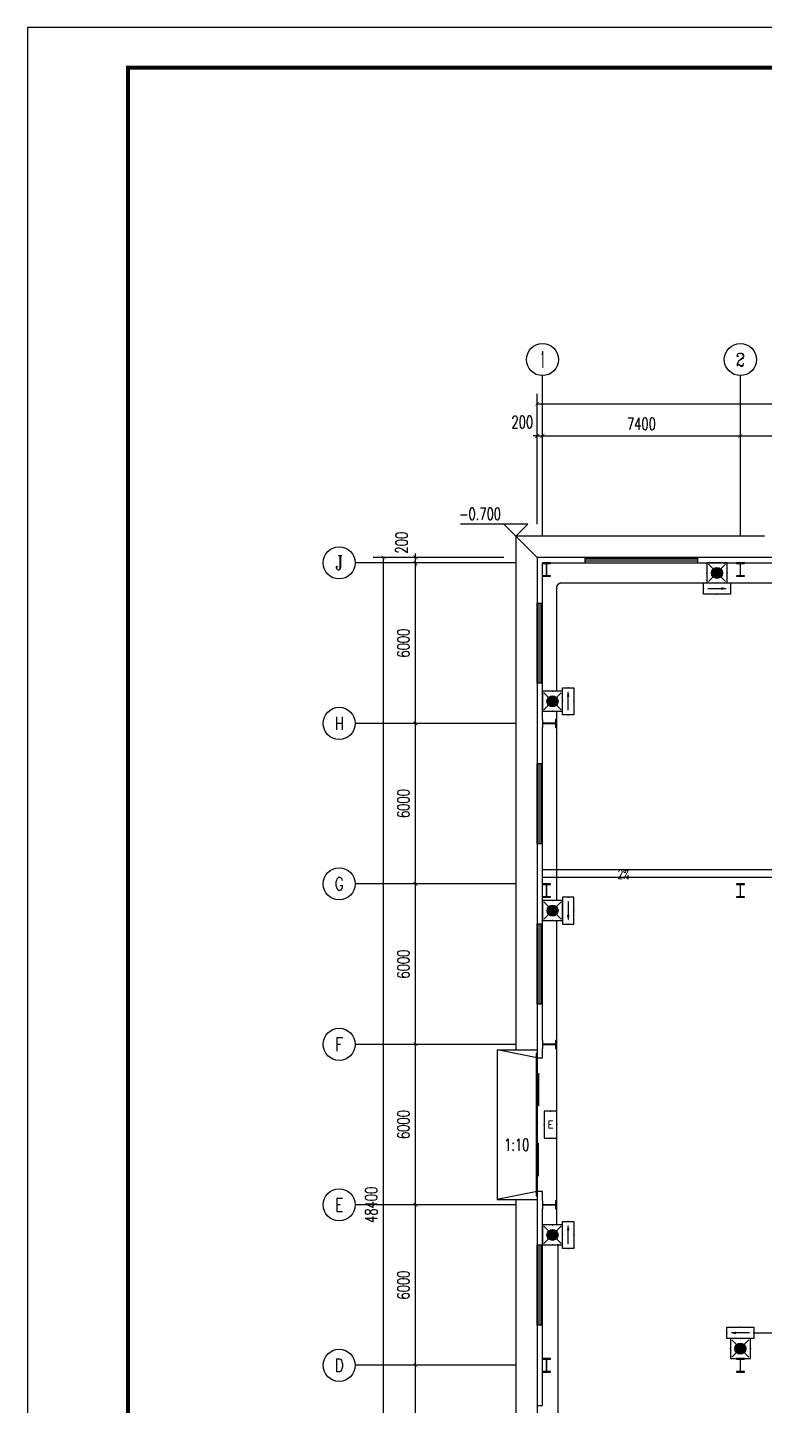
# Model space of a CAD drawing. Extents: x 1751103 to 2598738, y -609732 to 659428.
# Drawn here: x 2088595 to 2116148, y -32575 to 18938 of the extents above; entities that cross this region are included whole.
import ezdxf
from ezdxf.enums import TextEntityAlignment as Align

# ---------------------------------------------------------------- set-up
doc = ezdxf.new("R2010")
doc.units = 0
doc.header["$LTSCALE"] = 1000
doc.header["$MEASUREMENT"] = 0
doc.layers.get('0').update_dxf_attribs({"linetype": 'CONTINUOUS'})
doc.layers.get('DEFPOINTS').update_dxf_attribs({"linetype": 'CONTINUOUS'})
for name, color, linetype in [('_TCH_MASK', 7, 'CONTINUOUS'), ('AXIS', 3, 'CONTINUOUS'), ('AXIS_TEXT', 7, 'CONTINUOUS'), ('COLUMN', 99, 'CONTINUOUS'), ('DIM_ELEV', 3, 'CONTINUOUS'), ('DIM_SYMB', 3, 'CONTINUOUS'), ('EQUIP-照明', 3, 'CONTINUOUS'), ('GROUND', 2, 'CONTINUOUS'), ('PUB_TEXT', 7, 'CONTINUOUS'), ('PUB_TITLE', 4, 'CONTINUOUS'), ('STAIR', 2, 'CONTINUOUS'), ('WALL', 9, 'CONTINUOUS'), ('WINDOW', 99, 'CONTINUOUS'), ('WIRE-照明', 1, 'CONTINUOUS')]:
    doc.layers.add(name, color=color, linetype=linetype)
doc.styles.add('_TCH_AXIS', font='COMPLEX', dxfattribs={"bigfont": 'GBCBIG'})
doc.styles.add('_TCH_DIM', font='SIMPLEX', dxfattribs={"bigfont": 'GBCBIG'})
doc.styles.add('_TEL_DIM', font='SIMPLEX', dxfattribs={"width": 0.8, "height": 3.5, "bigfont": 'HZTXT'})
doc.styles.add('COMPLEX', font='COMPLEX')
doc.styles.add('DIM_FONT', font='SIMPLEX', dxfattribs={"width": 0.7, "bigfont": 'GBCBIG'})
doc.styles.get("Standard").update_dxf_attribs({"font": 'gbenor.shx', "bigfont": 'gbcbig.shx'})
doc.dimstyles.new('DIMN150', dxfattribs={"dimscale": 1.5, "dimtxt": 300, "dimasz": 100, "dimexe": 250, "dimexo": 300, "dimgap": 150, "dimtad": 1, "dimdec": 0, "dimzin": 0, "dimtxsty": 'DIM_FONT', "dimblk": 'ARCHTICK', "dimcen": 0.09, "dimclrt": 7, "dimazin": 3, "dimtfac": 1, "dimtdec": 0, "dimtix": 1, "dimtmove": 0, "dimatfit": 3, "dimtolj": 1, "dimtzin": 0})

# ---------------------------------------------------------------- blocks, each defined once
blk = doc.blocks.new('$WINLIB2D$00000001')
for p, q in [((-0.5, 0.5), (0.5, 0.5)), ((-0.5, 0.5), (-0.5, -0.5)), ((0.5, -0.5), (0.5, 0.5)), ((0.5, 0.167), (-0.5, 0.167)), ((0.5, -0.167), (-0.5, -0.167)), ((-0.5, -0.5), (0.5, -0.5))]:
    blk.add_line(p, q)
blk = doc.blocks.new('$DORLIB2D$00000130')
at = {"color": 0, "linetype": 'CONTINUOUS'}
for p, q in [((-0.533, 0.66), (-0.533, 0.513)), ((0, 0.66), (-0.533, 0.66)), ((0, 0.513), (0, 0.66)), ((0.533, 0.66), (0, 0.66)), ((0.533, 0.66), (0.533, 0.513)), ((0, 0.513), (-0.533, 0.513)), ((0.533, 0.513), (0, 0.513)), ((-0.385, 0.269), (-0.14, 0.269)), ((-0.385, 0.269), (-0.3, 0.214)), ((-0.3, 0.214), (-0.3, 0.269)), ((0.385, 0.269), (0.14, 0.269)), ((0.3, 0.214), (0.3, 0.269)), ((0.385, 0.269), (0.3, 0.214))]:
    blk.add_line(p, q, dxfattribs=at)
blk = doc.blocks.new('_AXISO')
blk.add_circle((0, 0), 0.5)
at = {"layer": 'AXIS_TEXT', "style": 'COMPLEX', "width": 1.041667}
blk.add_attdef('A', text='', height=0.56, dxfattribs=at).set_placement((-0.25, -0.28), (0.25, -0.28), align=Align.FIT)
blk = doc.blocks.new('_ARCHTICK')
at = {"color": 0, "linetype": 'BYBLOCK', "const_width": 0.15}
blk.add_lwpolyline([(-0.5, -0.5), (0.5, 0.5)], dxfattribs=at)
blk = doc.blocks.new('*D88')
at = {"layer": 'AXIS', "color": 0}
for p, q in [((2106398, 92692), (2101523, 92692)), ((2101898, 44292), (2101898, 92692)), ((2106398, 44292), (2101523, 44292))]:
    blk.add_line(p, q, dxfattribs=at)
at = {"layer": 'DEFPOINTS', "color": 0}
for p in [(2101898, 92692), (2106848, 92692), (2106848, 44292)]:
    blk.add_point(p, dxfattribs=at)
at = {"layer": 'AXIS', "color": 0, "xscale": 150, "yscale": 150, "zscale": 150}
for p, rotation in [((2101898, 92692), 90), ((2101898, 44292), 270)]:
    blk.add_blockref('_ARCHTICK', p, dxfattribs=dict(at, rotation=rotation))
at = {"layer": 'AXIS', "color": 7, "insert": (2101448, 68492), "char_height": 450, "attachment_point": 5, "rotation": 90, "style": 'DIM_FONT'}
blk.add_mtext('\\A1;48400', dxfattribs=at)
blk = doc.blocks.new('*D92')
at = {"layer": 'AXIS', "color": 0}
for p, q in [((2106398, 62492), (2102723, 62492)), ((2103098, 56492), (2103098, 62492)), ((2106398, 56492), (2102723, 56492))]:
    blk.add_line(p, q, dxfattribs=at)
at = {"layer": 'DEFPOINTS', "color": 0}
for p in [(2103098, 62492), (2106848, 62492), (2106848, 56492)]:
    blk.add_point(p, dxfattribs=at)
at = {"layer": 'AXIS', "color": 0, "xscale": 150, "yscale": 150, "zscale": 150}
for p, rotation in [((2103098, 62492), 90), ((2103098, 56492), 270)]:
    blk.add_blockref('_ARCHTICK', p, dxfattribs=dict(at, rotation=rotation))
at = {"layer": 'AXIS', "color": 7, "insert": (2102648, 59492), "char_height": 450, "attachment_point": 5, "rotation": 90, "style": 'DIM_FONT'}
blk.add_mtext('\\A1;6000', dxfattribs=at)
blk = doc.blocks.new('*D93')
at = {"layer": 'AXIS', "color": 0}
for p, q in [((2106398, 68492), (2102723, 68492)), ((2103098, 62492), (2103098, 68492)), ((2106398, 62492), (2102723, 62492))]:
    blk.add_line(p, q, dxfattribs=at)
at = {"layer": 'DEFPOINTS', "color": 0}
for p in [(2103098, 68492), (2106848, 68492), (2106848, 62492)]:
    blk.add_point(p, dxfattribs=at)
at = {"layer": 'AXIS', "color": 0, "xscale": 150, "yscale": 150, "zscale": 150}
for p, rotation in [((2103098, 68492), 90), ((2103098, 62492), 270)]:
    blk.add_blockref('_ARCHTICK', p, dxfattribs=dict(at, rotation=rotation))
at = {"layer": 'AXIS', "color": 7, "insert": (2102648, 65492), "char_height": 450, "attachment_point": 5, "rotation": 90, "style": 'DIM_FONT'}
blk.add_mtext('\\A1;6000', dxfattribs=at)
blk = doc.blocks.new('*D94')
at = {"layer": 'AXIS', "color": 0}
for p, q in [((2106398, 74492), (2102723, 74492)), ((2103098, 68492), (2103098, 74492)), ((2106398, 68492), (2102723, 68492))]:
    blk.add_line(p, q, dxfattribs=at)
at = {"layer": 'DEFPOINTS', "color": 0}
for p in [(2103098, 74492), (2106848, 74492), (2106848, 68492)]:
    blk.add_point(p, dxfattribs=at)
at = {"layer": 'AXIS', "color": 0, "xscale": 150, "yscale": 150, "zscale": 150}
for p, rotation in [((2103098, 74492), 90), ((2103098, 68492), 270)]:
    blk.add_blockref('_ARCHTICK', p, dxfattribs=dict(at, rotation=rotation))
at = {"layer": 'AXIS', "color": 7, "insert": (2102648, 71492), "char_height": 450, "attachment_point": 5, "rotation": 90, "style": 'DIM_FONT'}
blk.add_mtext('\\A1;6000', dxfattribs=at)
blk = doc.blocks.new('*D95')
at = {"layer": 'AXIS', "color": 0}
for p, q in [((2106398, 80492), (2102723, 80492)), ((2103098, 74492), (2103098, 80492)), ((2106398, 74492), (2102723, 74492))]:
    blk.add_line(p, q, dxfattribs=at)
at = {"layer": 'DEFPOINTS', "color": 0}
for p in [(2103098, 80492), (2106848, 80492), (2106848, 74492)]:
    blk.add_point(p, dxfattribs=at)
at = {"layer": 'AXIS', "color": 0, "xscale": 150, "yscale": 150, "zscale": 150}
for p, rotation in [((2103098, 80492), 90), ((2103098, 74492), 270)]:
    blk.add_blockref('_ARCHTICK', p, dxfattribs=dict(at, rotation=rotation))
at = {"layer": 'AXIS', "color": 7, "insert": (2102648, 77492), "char_height": 450, "attachment_point": 5, "rotation": 90, "style": 'DIM_FONT'}
blk.add_mtext('\\A1;6000', dxfattribs=at)
blk = doc.blocks.new('*D96')
at = {"layer": 'AXIS', "color": 0}
for p, q in [((2106398, 86492), (2102723, 86492)), ((2103098, 80492), (2103098, 86492)), ((2106398, 80492), (2102723, 80492))]:
    blk.add_line(p, q, dxfattribs=at)
at = {"layer": 'DEFPOINTS', "color": 0}
for p in [(2103098, 86492), (2106848, 86492), (2106848, 80492)]:
    blk.add_point(p, dxfattribs=at)
at = {"layer": 'AXIS', "color": 0, "xscale": 150, "yscale": 150, "zscale": 150}
for p, rotation in [((2103098, 86492), 90), ((2103098, 80492), 270)]:
    blk.add_blockref('_ARCHTICK', p, dxfattribs=dict(at, rotation=rotation))
at = {"layer": 'AXIS', "color": 7, "insert": (2102648, 83492), "char_height": 450, "attachment_point": 5, "rotation": 90, "style": 'DIM_FONT'}
blk.add_mtext('\\A1;6000', dxfattribs=at)
blk = doc.blocks.new('*D97')
at = {"layer": 'AXIS', "color": 0}
for p, q in [((2106398, 92492), (2102723, 92492)), ((2103098, 86492), (2103098, 92492)), ((2106398, 86492), (2102723, 86492))]:
    blk.add_line(p, q, dxfattribs=at)
at = {"layer": 'DEFPOINTS', "color": 0}
for p in [(2103098, 92492), (2106848, 92492), (2106848, 86492)]:
    blk.add_point(p, dxfattribs=at)
at = {"layer": 'AXIS', "color": 0, "xscale": 150, "yscale": 150, "zscale": 150}
for p, rotation in [((2103098, 92492), 90), ((2103098, 86492), 270)]:
    blk.add_blockref('_ARCHTICK', p, dxfattribs=dict(at, rotation=rotation))
at = {"layer": 'AXIS', "color": 7, "insert": (2102648, 89492), "char_height": 450, "attachment_point": 5, "rotation": 90, "style": 'DIM_FONT'}
blk.add_mtext('\\A1;6000', dxfattribs=at)
blk = doc.blocks.new('*D98')
at = {"layer": 'AXIS', "color": 0}
for p, q in [((2103098, 92692), (2103098, 92842)), ((2106398, 92692), (2102723, 92692)), ((2106398, 92492), (2102723, 92492)), ((2103098, 92492), (2103098, 92692)), ((2103098, 92492), (2103098, 92342))]:
    blk.add_line(p, q, dxfattribs=at)
at = {"layer": 'DEFPOINTS', "color": 0}
for p in [(2103098, 92692), (2106848, 92692), (2106848, 92492)]:
    blk.add_point(p, dxfattribs=at)
at = {"layer": 'AXIS', "color": 0, "xscale": 150, "yscale": 150, "zscale": 150}
for p, rotation in [((2103098, 92692), 270), ((2103098, 92492), 90)]:
    blk.add_blockref('_ARCHTICK', p, dxfattribs=dict(at, rotation=rotation))
at = {"layer": 'AXIS', "color": 7, "insert": (2102580, 93247), "char_height": 450, "attachment_point": 5, "rotation": 90, "style": 'DIM_FONT'}
blk.add_mtext('\\A1;200', dxfattribs=at)
blk = doc.blocks.new('*D99')
at = {"layer": 'AXIS', "color": 0}
for p, q in [((2107648, 93942), (2107648, 98817)), ((2107648, 98442), (2315248, 98442)), ((2315248, 93942), (2315248, 98817))]:
    blk.add_line(p, q, dxfattribs=at)
at = {"layer": 'DEFPOINTS', "color": 0}
for p in [(2315248, 98442), (2107648, 93492), (2315248, 93492)]:
    blk.add_point(p, dxfattribs=at)
at = {"layer": 'AXIS', "color": 0, "xscale": 150, "yscale": 150, "zscale": 150, "rotation": 180}
blk.add_blockref('_ARCHTICK', (2107648, 98442), dxfattribs=at)
at = {"layer": 'AXIS', "color": 0, "xscale": 150, "yscale": 150, "zscale": 150}
blk.add_blockref('_ARCHTICK', (2315248, 98442), dxfattribs=at)
at = {"layer": 'AXIS', "color": 7, "insert": (2211448, 98892), "char_height": 450, "attachment_point": 5, "style": 'DIM_FONT'}
blk.add_mtext('\\A1;207600', dxfattribs=at)
blk = doc.blocks.new('*D100')
at = {"layer": 'AXIS', "color": 0}
for p, q in [((2107648, 93942), (2107648, 97617)), ((2107848, 93942), (2107848, 97617)), ((2107648, 97242), (2107498, 97242)), ((2107648, 97242), (2107848, 97242)), ((2107848, 97242), (2107998, 97242))]:
    blk.add_line(p, q, dxfattribs=at)
at = {"layer": 'DEFPOINTS', "color": 0}
for p in [(2107848, 97242), (2107648, 93492), (2107848, 93492)]:
    blk.add_point(p, dxfattribs=at)
at = {"layer": 'AXIS', "color": 0, "xscale": 150, "yscale": 150, "zscale": 150}
blk.add_blockref('_ARCHTICK', (2107648, 97242), dxfattribs=at)
at = {"layer": 'AXIS', "color": 0, "xscale": 150, "yscale": 150, "zscale": 150, "rotation": 180}
blk.add_blockref('_ARCHTICK', (2107848, 97242), dxfattribs=at)
at = {"layer": 'AXIS', "color": 7, "insert": (2107093, 97759), "char_height": 450, "attachment_point": 5, "style": 'DIM_FONT'}
blk.add_mtext('\\A1;200', dxfattribs=at)
blk = doc.blocks.new('*D101')
at = {"layer": 'AXIS', "color": 0}
for p, q in [((2107848, 93942), (2107848, 97617)), ((2115248, 93942), (2115248, 97617)), ((2107848, 97242), (2115248, 97242))]:
    blk.add_line(p, q, dxfattribs=at)
at = {"layer": 'DEFPOINTS', "color": 0}
for p in [(2115248, 97242), (2107848, 93492), (2115248, 93492)]:
    blk.add_point(p, dxfattribs=at)
at = {"layer": 'AXIS', "color": 0, "xscale": 150, "yscale": 150, "zscale": 150, "rotation": 180}
blk.add_blockref('_ARCHTICK', (2107848, 97242), dxfattribs=at)
at = {"layer": 'AXIS', "color": 0, "xscale": 150, "yscale": 150, "zscale": 150}
blk.add_blockref('_ARCHTICK', (2115248, 97242), dxfattribs=at)
at = {"layer": 'AXIS', "color": 7, "insert": (2111548, 97692), "char_height": 450, "attachment_point": 5, "style": 'DIM_FONT'}
blk.add_mtext('\\A1;7400', dxfattribs=at)
blk = doc.blocks.new('*D102')
at = {"layer": 'AXIS', "color": 0}
for p, q in [((2115248, 93942), (2115248, 97617)), ((2122648, 93942), (2122648, 97617)), ((2115248, 97242), (2122648, 97242))]:
    blk.add_line(p, q, dxfattribs=at)
at = {"layer": 'DEFPOINTS', "color": 0}
for p in [(2122648, 97242), (2115248, 93492), (2122648, 93492)]:
    blk.add_point(p, dxfattribs=at)
at = {"layer": 'AXIS', "color": 0, "xscale": 150, "yscale": 150, "zscale": 150, "rotation": 180}
blk.add_blockref('_ARCHTICK', (2115248, 97242), dxfattribs=at)
at = {"layer": 'AXIS', "color": 0, "xscale": 150, "yscale": 150, "zscale": 150}
blk.add_blockref('_ARCHTICK', (2122648, 97242), dxfattribs=at)
at = {"layer": 'AXIS', "color": 7, "insert": (2118948, 97692), "char_height": 450, "attachment_point": 5, "style": 'DIM_FONT'}
blk.add_mtext('\\A1;7400', dxfattribs=at)
blk = doc.blocks.new('$EQUIP$00001167')
for p, q in [((-0.429, 0.429), (0.429, -0.429)), ((-0.429, -0.429), (0.429, 0.429))]:
    blk.add_line(p, q)
blk.add_lwpolyline([(-0.5, 0.5), (-0.5, -0.5), (0.5, -0.5), (0.5, 0.5)], close=True)
blk.add_circle((0, 0), 0.275)
for p in [(-0.5, 0), (0, 0.5), (0.5, 0), (0, -0.5)]:
    blk.add_point(p)
for points in [[(-0.238, 0.137), (0.238, 0.137), (-0.275, 0), (0.275, 0)], [(-0.238, -0.137), (0.238, -0.137), (-0.275, 0), (0.275, 0)], [(-0.137, 0.238), (0.137, 0.238), (-0.238, 0.137), (0.238, 0.137)], [(0, 0.275), (0, 0.275), (-0.137, 0.238), (0.137, 0.238)], [(-0.137, -0.238), (0.137, -0.238), (-0.238, -0.137), (0.238, -0.137)], [(0, -0.275), (0, -0.275), (-0.137, -0.238), (0.137, -0.238)]]:
    blk.add_solid(points)
at = {"flags": 9}
blk.add_attdef('A', (0, 0), '', height=0.00002, dxfattribs=at)
blk = doc.blocks.new('$EQUIP$00001687')
for p, q in [((0.72, 0.6), (-0.72, 0.6)), ((-0.72, 0.6), (-0.72, 0)), ((-0.72, 0), (0.72, 0)), ((0.72, 0), (0.72, 0.6))]:
    blk.add_line(p, q)
at = {"color": 7}
blk.add_line((-0.48, 0.3), (0.48, 0.3), dxfattribs=at)
for p in [(-0.72, 0.3), (0, 0.6), (0, 0), (0.72, 0.3)]:
    blk.add_point(p)
blk.add_solid([(0.24, 0.228), (0.528, 0.3), (0.24, 0.372)])
blk = doc.blocks.new('$EQUIP$00001776')
for p, q in [((0.72, 0.66), (-0.72, 0.66)), ((-0.72, 0.66), (-0.72, 0)), ((-0.72, 0), (0.72, 0)), ((0.72, 0), (0.72, 0.66))]:
    blk.add_line(p, q)
for p in [(-0.72, 0.33), (0, 0.66), (0, 0), (0.72, 0.33)]:
    blk.add_point(p)
blk = doc.blocks.new('W2')
at = {"layer": '_TCH_MASK', "color": 8}
for p, q in [((2107847.9, 81025.1), (2211597.9, 81025.1)), ((2211597.9, 80725.1), (2107847.9, 80725.1))]:
    blk.add_line(p, q, dxfattribs=at)
at = {"layer": 'AXIS', "color": 8}
for p, q in [((2107847.9, 93491.5), (2107847.9, 99491.5)), ((2115247.9, 93491.5), (2115247.9, 99491.5)), ((2106847.9, 92491.5), (2100847.9, 92491.5)), ((2106847.9, 86491.5), (2100847.9, 86491.5)), ((2106847.9, 80491.5), (2100847.9, 80491.5)), ((2106847.9, 74491.5), (2100847.9, 74491.5)), ((2106847.9, 68491.5), (2100847.9, 68491.5)), ((2106847.9, 62491.5), (2100847.9, 62491.5))]:
    blk.add_line(p, q, dxfattribs=at)
at = {"layer": 'COLUMN', "color": 8}
for p, q in [((2108147.9, 92491.5), (2107847.9, 92491.5)), ((2107847.9, 92491.5), (2107847.9, 92473.5)), ((2107847.9, 92473.5), (2107987.9, 92473.5)), ((2107987.9, 92473.5), (2107992.9, 92468.5)), ((2107992.9, 92468.5), (2107992.9, 92014.5)), ((2108002.9, 92468.5), (2108007.9, 92473.5)), ((2108002.9, 92014.5), (2108002.9, 92468.5)), ((2108007.9, 92473.5), (2108147.9, 92473.5)), ((2108147.9, 92473.5), (2108147.9, 92491.5)), ((2115397.9, 92491.5), (2115097.9, 92491.5)), ((2115097.9, 92491.5), (2115097.9, 92473.5)), ((2115097.9, 92473.5), (2115237.9, 92473.5)), ((2115237.9, 92473.5), (2115242.9, 92468.5)), ((2115242.9, 92468.5), (2115242.9, 92014.5)), ((2115252.9, 92468.5), (2115257.9, 92473.5)), ((2115252.9, 92014.5), (2115252.9, 92468.5)), ((2115257.9, 92473.5), (2115397.9, 92473.5)), ((2115397.9, 92473.5), (2115397.9, 92491.5)), ((2107987.9, 92009.5), (2107847.9, 92009.5)), ((2107847.9, 92009.5), (2107847.9, 91991.5)), ((2107847.9, 91991.5), (2108147.9, 91991.5)), ((2107992.9, 92014.5), (2107987.9, 92009.5)), ((2108007.9, 92009.5), (2108002.9, 92014.5)), ((2108147.9, 92009.5), (2108007.9, 92009.5)), ((2108147.9, 91991.5), (2108147.9, 92009.5)), ((2115237.9, 92009.5), (2115097.9, 92009.5)), ((2115097.9, 92009.5), (2115097.9, 91991.5)), ((2115097.9, 91991.5), (2115397.9, 91991.5)), ((2115242.9, 92014.5), (2115237.9, 92009.5)), ((2115257.9, 92009.5), (2115252.9, 92014.5)), ((2115397.9, 92009.5), (2115257.9, 92009.5)), ((2115397.9, 91991.5), (2115397.9, 92009.5)), ((2107865.9, 86641.5), (2107847.9, 86641.5)), ((2107847.9, 86641.5), (2107847.9, 86341.5)), ((2107865.9, 86501.5), (2107865.9, 86641.5)), ((2108347.9, 86641.5), (2108329.9, 86641.5)), ((2108329.9, 86641.5), (2108329.9, 86501.5)), ((2108347.9, 86341.5), (2108347.9, 86641.5)), ((2107847.9, 86341.5), (2107865.9, 86341.5)), ((2107870.9, 86496.5), (2107865.9, 86501.5)), ((2107865.9, 86481.5), (2107870.9, 86486.5)), ((2107865.9, 86341.5), (2107865.9, 86481.5)), ((2108324.9, 86496.5), (2107870.9, 86496.5)), ((2107870.9, 86486.5), (2108324.9, 86486.5)), ((2108329.9, 86501.5), (2108324.9, 86496.5)), ((2108324.9, 86486.5), (2108329.9, 86481.5)), ((2108329.9, 86481.5), (2108329.9, 86341.5)), ((2108329.9, 86341.5), (2108347.9, 86341.5)), ((2108147.9, 80491.5), (2107847.9, 80491.5)), ((2107847.9, 80491.5), (2107847.9, 80473.5)), ((2107847.9, 80473.5), (2107987.9, 80473.5)), ((2107987.9, 80473.5), (2107992.9, 80468.5)), ((2107992.9, 80468.5), (2107992.9, 80014.5)), ((2108002.9, 80468.5), (2108007.9, 80473.5)), ((2108002.9, 80014.5), (2108002.9, 80468.5)), ((2108007.9, 80473.5), (2108147.9, 80473.5)), ((2108147.9, 80473.5), (2108147.9, 80491.5)), ((2115397.9, 80491.5), (2115097.9, 80491.5)), ((2115097.9, 80491.5), (2115097.9, 80473.5)), ((2115097.9, 80473.5), (2115237.9, 80473.5)), ((2115237.9, 80473.5), (2115242.9, 80468.5)), ((2115242.9, 80468.5), (2115242.9, 80014.5)), ((2115252.9, 80468.5), (2115257.9, 80473.5)), ((2115252.9, 80014.5), (2115252.9, 80468.5)), ((2115257.9, 80473.5), (2115397.9, 80473.5)), ((2115397.9, 80473.5), (2115397.9, 80491.5)), ((2107987.9, 80009.5), (2107847.9, 80009.5)), ((2107847.9, 80009.5), (2107847.9, 79991.5)), ((2107847.9, 79991.5), (2108147.9, 79991.5)), ((2107992.9, 80014.5), (2107987.9, 80009.5)), ((2108007.9, 80009.5), (2108002.9, 80014.5)), ((2108147.9, 80009.5), (2108007.9, 80009.5)), ((2108147.9, 79991.5), (2108147.9, 80009.5)), ((2115237.9, 80009.5), (2115097.9, 80009.5)), ((2115097.9, 80009.5), (2115097.9, 79991.5)), ((2115097.9, 79991.5), (2115397.9, 79991.5)), ((2115242.9, 80014.5), (2115237.9, 80009.5)), ((2115257.9, 80009.5), (2115252.9, 80014.5)), ((2115397.9, 80009.5), (2115257.9, 80009.5)), ((2115397.9, 79991.5), (2115397.9, 80009.5)), ((2107865.9, 74641.5), (2107847.9, 74641.5)), ((2107847.9, 74641.5), (2107847.9, 74341.5)), ((2107847.9, 74341.5), (2107865.9, 74341.5)), ((2107865.9, 74501.5), (2107865.9, 74641.5)), ((2107870.9, 74496.5), (2107865.9, 74501.5)), ((2107865.9, 74481.5), (2107870.9, 74486.5)), ((2107865.9, 74341.5), (2107865.9, 74481.5)), ((2108324.9, 74496.5), (2107870.9, 74496.5)), ((2107870.9, 74486.5), (2108324.9, 74486.5)), ((2108329.9, 74501.5), (2108324.9, 74496.5)), ((2108324.9, 74486.5), (2108329.9, 74481.5)), ((2108347.9, 74641.5), (2108329.9, 74641.5)), ((2108329.9, 74641.5), (2108329.9, 74501.5)), ((2108329.9, 74481.5), (2108329.9, 74341.5)), ((2108329.9, 74341.5), (2108347.9, 74341.5)), ((2108347.9, 74341.5), (2108347.9, 74641.5)), ((2107865.9, 68641.5), (2107847.9, 68641.5)), ((2107847.9, 68641.5), (2107847.9, 68341.5)), ((2107865.9, 68501.5), (2107865.9, 68641.5)), ((2108347.9, 68641.5), (2108329.9, 68641.5)), ((2108329.9, 68641.5), (2108329.9, 68501.5)), ((2108347.9, 68341.5), (2108347.9, 68641.5)), ((2107847.9, 68341.5), (2107865.9, 68341.5)), ((2107870.9, 68496.5), (2107865.9, 68501.5)), ((2107865.9, 68481.5), (2107870.9, 68486.5)), ((2107865.9, 68341.5), (2107865.9, 68481.5)), ((2108324.9, 68496.5), (2107870.9, 68496.5)), ((2107870.9, 68486.5), (2108324.9, 68486.5)), ((2108329.9, 68501.5), (2108324.9, 68496.5)), ((2108324.9, 68486.5), (2108329.9, 68481.5)), ((2108329.9, 68481.5), (2108329.9, 68341.5)), ((2108329.9, 68341.5), (2108347.9, 68341.5)), ((2108147.9, 62741.5), (2107847.9, 62741.5)), ((2107847.9, 62741.5), (2107847.9, 62723.5)), ((2107847.9, 62723.5), (2107987.9, 62723.5)), ((2107987.9, 62723.5), (2107992.9, 62718.5)), ((2107992.9, 62718.5), (2107992.9, 62264.5)), ((2108002.9, 62718.5), (2108007.9, 62723.5)), ((2108002.9, 62264.5), (2108002.9, 62718.5)), ((2108007.9, 62723.5), (2108147.9, 62723.5)), ((2108147.9, 62723.5), (2108147.9, 62741.5)), ((2115397.9, 62741.5), (2115097.9, 62741.5)), ((2115097.9, 62741.5), (2115097.9, 62723.5)), ((2115097.9, 62723.5), (2115237.9, 62723.5)), ((2115237.9, 62723.5), (2115242.9, 62718.5)), ((2115242.9, 62718.5), (2115242.9, 62264.5)), ((2115252.9, 62718.5), (2115257.9, 62723.5)), ((2115252.9, 62264.5), (2115252.9, 62718.5)), ((2115257.9, 62723.5), (2115397.9, 62723.5)), ((2115397.9, 62723.5), (2115397.9, 62741.5)), ((2107987.9, 62259.5), (2107847.9, 62259.5)), ((2107847.9, 62259.5), (2107847.9, 62241.5)), ((2107847.9, 62241.5), (2108147.9, 62241.5)), ((2107992.9, 62264.5), (2107987.9, 62259.5)), ((2108007.9, 62259.5), (2108002.9, 62264.5)), ((2108147.9, 62259.5), (2108007.9, 62259.5)), ((2108147.9, 62241.5), (2108147.9, 62259.5)), ((2115237.9, 62259.5), (2115097.9, 62259.5)), ((2115097.9, 62259.5), (2115097.9, 62241.5)), ((2115097.9, 62241.5), (2115397.9, 62241.5)), ((2115242.9, 62264.5), (2115237.9, 62259.5)), ((2115257.9, 62259.5), (2115252.9, 62264.5)), ((2115397.9, 62259.5), (2115257.9, 62259.5)), ((2115397.9, 62241.5), (2115397.9, 62259.5))]:
    blk.add_line(p, q, dxfattribs=at)
at = {"layer": 'DIM_ELEV', "color": 8}
for p, q in [((2107297.9, 93941.5), (2104777.9, 93941.5)), ((2106847.9, 93491.5), (2106397.9, 93941.5)), ((2106847.9, 93491.5), (2107297.9, 93941.5))]:
    blk.add_line(p, q, dxfattribs=at)
at = {"layer": 'DIM_SYMB', "color": 8}
for points in [[(2110543.7, 80854.4, 0, 0, 0), (2110184.1, 80854.4, 160, 0, 0), (2109584.1, 80854.4, 0, 0, 0)], [(2107355.5, 70358.5, 0, 0, 0), (2106832, 70358.5, 120, 0, 0), (2106382, 70358.5, 0, 0, 0)]]:
    blk.add_lwpolyline(points, format="xyseb", dxfattribs=at)
at = {"layer": 'GROUND', "color": 8}
for p, q in [((2116147.9, 93491.5), (2106847.9, 93491.5)), ((2106847.9, 93491.5), (2106847.9, 74291.5)), ((2107647.9, 92691.5), (2106847.9, 93491.5)), ((2116147.9, 92691.5), (2107647.9, 92691.5)), ((2107647.9, 92691.5), (2107647.9, 74291.5)), ((2106847.9, 68691.5), (2106847.9, 43491.5)), ((2107647.9, 68691.5), (2107647.9, 44291.5))]:
    blk.add_line(p, q, dxfattribs=at)
at = {"layer": 'STAIR', "color": 8}
for p, q in [((2106147.9, 74291.5), (2106147.9, 68691.5)), ((2106147.9, 74291.5), (2107647.9, 74291.5)), ((2107647.9, 73991.5), (2106147.9, 74291.5)), ((2107647.9, 74291.5), (2107647.9, 68691.5)), ((2107647.9, 68991.5), (2106147.9, 68691.5)), ((2106147.9, 68691.5), (2107647.9, 68691.5))]:
    blk.add_line(p, q, dxfattribs=at)
at = {"layer": 'WALL', "color": 8}
for p, q in [((2107647.9, 92691.5), (2107647.9, 90991.5)), ((2109447.9, 92691.5), (2107647.9, 92691.5)), ((2107847.9, 92009.5), (2107847.9, 92473.5)), ((2108147.9, 92491.5), (2109447.9, 92491.5)), ((2109447.9, 92491.5), (2109447.9, 92691.5)), ((2115247.9, 92691.5), (2113647.9, 92691.5)), ((2113647.9, 92691.5), (2113647.9, 92491.5)), ((2113647.9, 92491.5), (2115097.9, 92491.5)), ((2116447.9, 92691.5), (2115247.9, 92691.5)), ((2115397.9, 92491.5), (2116447.9, 92491.5)), ((2107847.9, 90991.5), (2107847.9, 91991.5)), ((2107647.9, 90991.5), (2107847.9, 90991.5)), ((2107847.9, 87991.5), (2107647.9, 87991.5)), ((2107647.9, 87991.5), (2107647.9, 86491.5)), ((2107847.9, 86641.5), (2107847.9, 87991.5)), ((2107647.9, 86491.5), (2107647.9, 84991.5)), ((2107847.9, 84991.5), (2107847.9, 86341.5)), ((2107647.9, 84991.5), (2107847.9, 84991.5)), ((2107847.9, 81991.5), (2107647.9, 81991.5)), ((2107647.9, 81991.5), (2107647.9, 80491.5)), ((2107847.9, 80491.5), (2107847.9, 81991.5)), ((2107647.9, 80491.5), (2107647.9, 78991.5)), ((2107847.9, 80009.5), (2107847.9, 80473.5)), ((2107847.9, 78991.5), (2107847.9, 79991.5)), ((2107647.9, 78991.5), (2107847.9, 78991.5)), ((2107847.9, 75991.5), (2107647.9, 75991.5)), ((2107647.9, 75991.5), (2107647.9, 74491.5)), ((2107847.9, 74641.5), (2107847.9, 75991.5)), ((2107647.9, 74491.5), (2107647.9, 73991.5)), ((2107847.9, 73991.5), (2107847.9, 74341.5)), ((2107647.9, 73991.5), (2107847.9, 73991.5)), ((2107847.9, 68991.5), (2107647.9, 68991.5)), ((2107647.9, 68991.5), (2107647.9, 68491.5)), ((2107847.9, 68641.5), (2107847.9, 68991.5)), ((2107647.9, 68491.5), (2107647.9, 66991.5)), ((2107847.9, 66991.5), (2107847.9, 68341.5)), ((2107647.9, 66991.5), (2107847.9, 66991.5)), ((2107847.9, 63991.5), (2107647.9, 63991.5)), ((2107647.9, 63991.5), (2107647.9, 60991.5)), ((2107847.9, 60991.5), (2107847.9, 63991.5)), ((2107647.9, 60991.5), (2107847.9, 60991.5))]:
    blk.add_line(p, q, dxfattribs=at)
at = {"layer": 'AXIS', "color": 8}
ref = blk.add_blockref('_AXISO', (2107847.9, 100091.5), dxfattribs=dict(at, xscale=1200, yscale=1200, zscale=1200))
ref.add_attrib('A', '1', dxfattribs={"layer": 'AXIS_TEXT', "color": 8, "height": 624.4, "style": '_TCH_AXIS', "width": 0.555556}).set_placement((2107773.5, 99779.3), (2107922.2, 99779.3), align=Align.FIT)
ref = blk.add_blockref('_AXISO', (2115247.9, 100091.5), dxfattribs=dict(at, xscale=1200, yscale=1200, zscale=1200))
ref.add_attrib('A', '2', dxfattribs={"layer": 'AXIS_TEXT', "color": 8, "height": 493.2, "style": '_TCH_AXIS'}).set_placement((2115083.5, 99844.9), (2115412.3, 99844.9), align=Align.FIT)
ref = blk.add_blockref('_AXISO', (2100247.9, 92491.5), dxfattribs=dict(at, xscale=1200, yscale=1200, zscale=1200))
ref.add_attrib('A', 'J', dxfattribs={"layer": 'AXIS_TEXT', "color": 8, "height": 547.5, "style": '_TCH_AXIS', "width": 0.909091}).set_placement((2100117.5, 92217.8), (2100378.2, 92217.8), align=Align.FIT)
ref = blk.add_blockref('_AXISO', (2100247.9, 86491.5), dxfattribs=dict(at, xscale=1200, yscale=1200, zscale=1200))
ref.add_attrib('A', 'H', dxfattribs={"layer": 'AXIS_TEXT', "color": 8, "height": 493.2, "style": '_TCH_AXIS', "width": 0.7}).set_placement((2100083.5, 86244.9), (2100412.3, 86244.9), align=Align.FIT)
ref = blk.add_blockref('_AXISO', (2100247.9, 80491.5), dxfattribs=dict(at, xscale=1200, yscale=1200, zscale=1200))
ref.add_attrib('A', 'G', dxfattribs={"layer": 'AXIS_TEXT', "color": 8, "height": 480.7, "style": '_TCH_AXIS', "width": 0.833333}).set_placement((2100076.2, 80251.2), (2100419.6, 80251.2), align=Align.FIT)
ref = blk.add_blockref('_AXISO', (2100247.9, 74491.5), dxfattribs=dict(at, xscale=1200, yscale=1200, zscale=1200))
ref.add_attrib('A', 'F', dxfattribs={"layer": 'AXIS_TEXT', "color": 8, "height": 506.1, "style": '_TCH_AXIS', "width": 0.8125}).set_placement((2100091.2, 74238.5), (2100404.5, 74238.5), align=Align.FIT)
ref = blk.add_blockref('_AXISO', (2100247.9, 68491.5), dxfattribs=dict(at, xscale=1200, yscale=1200, zscale=1200))
ref.add_attrib('A', 'E', dxfattribs={"layer": 'AXIS_TEXT', "color": 8, "height": 506.1, "style": '_TCH_AXIS', "width": 0.8125}).set_placement((2100091.2, 68238.5), (2100404.5, 68238.5), align=Align.FIT)
ref = blk.add_blockref('_AXISO', (2100247.9, 62491.5), dxfattribs=dict(at, xscale=1200, yscale=1200, zscale=1200))
ref.add_attrib('A', 'D', dxfattribs={"layer": 'AXIS_TEXT', "color": 8, "height": 493.2, "style": '_TCH_AXIS', "width": 0.823529}).set_placement((2100083.5, 62244.9), (2100412.3, 62244.9), align=Align.FIT)
at = {"layer": 'WINDOW', "color": 8, "xscale": 4200, "yscale": -200, "zscale": 4200}
blk.add_blockref('$WINLIB2D$00000001', (2111547.9, 92591.5), dxfattribs=at)
at = {"layer": 'WINDOW', "color": 8, "rotation": 90}
for name, p, xscale, yscale, zscale in [('$WINLIB2D$00000001', (2107747.9, 89491.5), 3000, -200, 3000), ('$WINLIB2D$00000001', (2107747.9, 83491.5), 3000, -200, 3000), ('$WINLIB2D$00000001', (2107747.9, 77491.5), 3000, -200, 3000), ('$DORLIB2D$00000130', (2107747.9, 71491.5), 5000, 200, 5000), ('$WINLIB2D$00000001', (2107747.9, 65491.5), 3000, -200, 3000)]:
    blk.add_blockref(name, p, dxfattribs=dict(at, xscale=xscale, yscale=yscale, zscale=zscale))
at = {"layer": 'PUB_TEXT', "color": 7, "style": '_TCH_DIM', "width": 0.705882}
blk.add_text('-0.700', height=446.25, dxfattribs=at).set_placement((2104732.9, 94099))
at = {"layer": 'PUB_TEXT', "color": 8, "style": '_TCH_DIM', "width": 0.705882}
for s, height, p in [('2%%%', 340, (2110658.1, 80684.4)), ('1:10', 446.25, (2106411.3, 70516))]:
    blk.add_text(s, height=height, dxfattribs=at).set_placement(p)
at = {"layer": 'AXIS', "color": 8}
for p1, p2, distance, picture, middle in [((2107647.9, 93491.5), (2315247.9, 93491.5), 4950, '*D99', (2211447.9, 98891.5)), ((2107847.9, 93491.5), (2115247.9, 93491.5), 3750, '*D101', (2111547.9, 97691.5)), ((2115247.9, 93491.5), (2122647.9, 93491.5), 3750, '*D102', (2118947.9, 97691.5)), ((2106847.9, 44291.5), (2106847.9, 92691.5), 4950, '*D88', (2101447.9, 68491.5)), ((2106847.9, 86491.5), (2106847.9, 92491.5), 3750, '*D97', (2102647.9, 89491.5)), ((2106847.9, 80491.5), (2106847.9, 86491.5), 3750, '*D96', (2102647.9, 83491.5)), ((2106847.9, 74491.5), (2106847.9, 80491.5), 3750, '*D95', (2102647.9, 77491.5)), ((2106847.9, 68491.5), (2106847.9, 74491.5), 3750, '*D94', (2102647.9, 71491.5)), ((2106847.9, 62491.5), (2106847.9, 68491.5), 3750, '*D93', (2102647.9, 65491.5)), ((2106847.9, 56491.5), (2106847.9, 62491.5), 3750, '*D92', (2102647.9, 59491.5))]:
    dim = blk.add_aligned_dim(p1=p1, p2=p2, distance=distance, dimstyle='DIMN150', dxfattribs=at)
    dim.commit()
    dim.dimension.update_dxf_attribs({"geometry": picture, "text_midpoint": middle})
for base, p1, p2, angle, picture, middle in [((2107847.9, 97241.5), (2107647.9, 93491.5), (2107847.9, 93491.5), 0, '*D100', (2107092.9, 97759)), ((2103097.9, 92691.5), (2106847.9, 92491.5), (2106847.9, 92691.5), 90, '*D98', (2102580.4, 93246.5))]:
    dim = blk.add_linear_dim(base=base, p1=p1, p2=p2, angle=angle, dimstyle='DIMN150', dxfattribs=at)
    dim.commit()
    dim.dimension.update_dxf_attribs({"geometry": picture, "text_midpoint": middle, "dimtype": 161})

msp = doc.modelspace()

# ---------------------------------------------------------------- linework, layer by layer
at = {"layer": 'PUB_TITLE'}
msp.add_lwpolyline([(2088595, -70162), (2340895, -70162), (2340895, 18938), (2088595, 18938)], close=True, dxfattribs=at)
at = {"layer": 'PUB_TITLE', "const_width": 150}
msp.add_lwpolyline([(2092345, -68662), (2339395, -68662), (2339395, 17438), (2092345, 17438)], close=True, dxfattribs=at)
at = {"layer": 'WIRE-照明', "linetype": 'CONTINUOUS', "const_width": 52.5}
msp.add_lwpolyline([(2108379, -5875), (2108379, -2005, -0.414214), (2108559, -1825), (2113869, -1825)], format="xyb", dxfattribs=at)
for points in [[(2123148, -1825), (2114877, -1825)], [(2108379, -13700), (2108379, -6625)], [(2108379, -21571), (2108379, -14450)], [(2108379, -22579), (2108379, -25825)], [(2108427, -26575), (2108427, -26539)], [(2108427, -35575), (2108427, -26575)], [(2115752, -29865), (2122157, -29865)]]:
    msp.add_lwpolyline(points, dxfattribs=at)

# ---------------------------------------------------------------- block references
msp.add_blockref('W2', (0, -93567))
at = {"layer": 'EQUIP-照明'}
for name, p, xscale, yscale, zscale, rotation in [('$EQUIP$00001167', (2114373, -1450), 750, 750, 750, 180), ('$EQUIP$00001687', (2114373, -1825), -700, 700, 700, 180), ('$EQUIP$00001167', (2108223, -6250), 750, 750, 750, 180), ('$EQUIP$00001687', (2108598, -6250), -700, 700, 700, 270), ('$EQUIP$00001167', (2108224, -14075), 750, 750, 750, 180), ('$EQUIP$00001687', (2108599, -14075), 700, 700, 700, 269.9999999999999), ('$EQUIP$00001687', (2108598, -26200), -700, 700, 700, 269.9999999999999), ('$EQUIP$00001167', (2108223, -26200), 750, 750, 750, 180), ('$EQUIP$00001167', (2115248, -30450), 750, 750, 750, 180)]:
    msp.add_blockref(name, p, dxfattribs=dict(at, xscale=xscale, yscale=yscale, zscale=zscale, rotation=rotation))
ref = msp.add_blockref('$EQUIP$00001776', (2108379, -22075), dxfattribs=dict(at, xscale=700, yscale=700, zscale=700, rotation=90))
ref.add_attrib('$TEXT$', 'E', dxfattribs={"layer": '0', "color": 7, "height": 280, "style": '_TEL_DIM'}).set_placement((2108148, -22075), align=Align.MIDDLE_CENTER)
at = {"layer": 'EQUIP-照明', "xscale": -700, "yscale": 700, "zscale": 700}
msp.add_blockref('$EQUIP$00001687', (2115248, -30075), dxfattribs=at)

doc.saveas('drawing.dxf')
